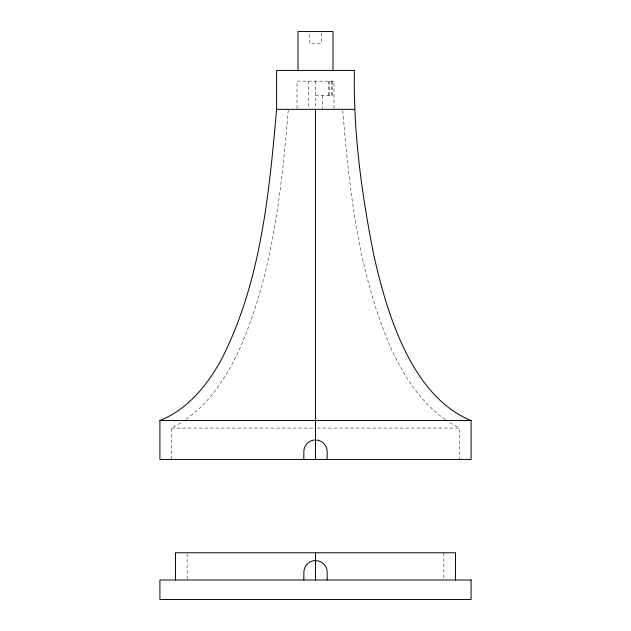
<?xml version="1.0" encoding="UTF-8"?>
<svg xmlns="http://www.w3.org/2000/svg" width="631" height="631" viewBox="0 0 631 631"><rect width="100%" height="100%" fill="white"/><g stroke="black" fill="none" stroke-linecap="round" stroke-linejoin="round"><path stroke-width="0.47" stroke-dasharray="3.15 2.37" d="M332.198 95.533L332.198 81.147M288.241 110.173C281.189 193.354 272.269 279.005 236.554 355.545C224.368 380.051 208.443 403.769 185.632 419.552M171.577 459.423L171.577 428.078L181.089 422.738M315.5 95.533L332.221 95.533M171.577 428.078L314.577 428.078M317.346 428.078L459.423 428.078L459.423 459.423M449.911 422.738L459.423 428.078M445.368 419.552C419.836 401.797 402.909 374.443 390.242 346.593C358.329 272.056 349.337 190.246 342.759 110.173M443.861 552.772L443.861 579.029M333.973 108.374L333.973 81.147L297.027 81.147L297.027 108.374M331.504 81.147L331.504 95.533M329.272 81.147L329.272 95.533M328.459 81.147L328.459 95.533M322.307 95.533L322.307 108.485M321.337 33.009L321.337 43.216L309.663 43.216L309.663 31.55M315.5 81.147L315.5 107.585M308.693 81.147L308.693 108.485M187.139 553.742L187.139 579.029"/><path stroke-width="0.95" d="M297.998 70.451L297.998 31.55L333.002 31.55L333.002 70.451M276.599 109.344C269.137 193.851 260.832 281.734 221.907 358.526C207.946 384.508 187.975 409.259 159.911 420.522L159.911 459.423L471.089 459.423L471.089 420.522C440.083 408.02 419.197 379.499 404.921 350.402C390.479 320.745 381.455 288.793 374.151 256.73C361.855 195.476 353.194 133.031 354.401 70.451L276.599 70.451L276.599 109.344L354.401 109.344M159.911 420.522L471.089 420.522M455.527 579.999L455.527 552.772L175.473 552.772L175.473 579.999M327.166 459.423L327.166 451.638A11.658 11.618 0 0 0 315.5 440.004M327.166 579.999L327.166 572.222A11.658 11.61 0 0 0 315.5 560.596M315.5 109.344L315.5 459.423M315.5 552.772L315.5 560.549A11.658 11.61 90 0 0 303.874 572.222L303.834 579.999M315.5 561.282L315.5 579.999M303.834 459.423L303.834 451.638A11.658 11.618 90 0 1 315.5 439.965M471.089 579.999L159.911 579.999L159.911 599.45L471.089 599.45L471.089 579.999"/></g></svg>
